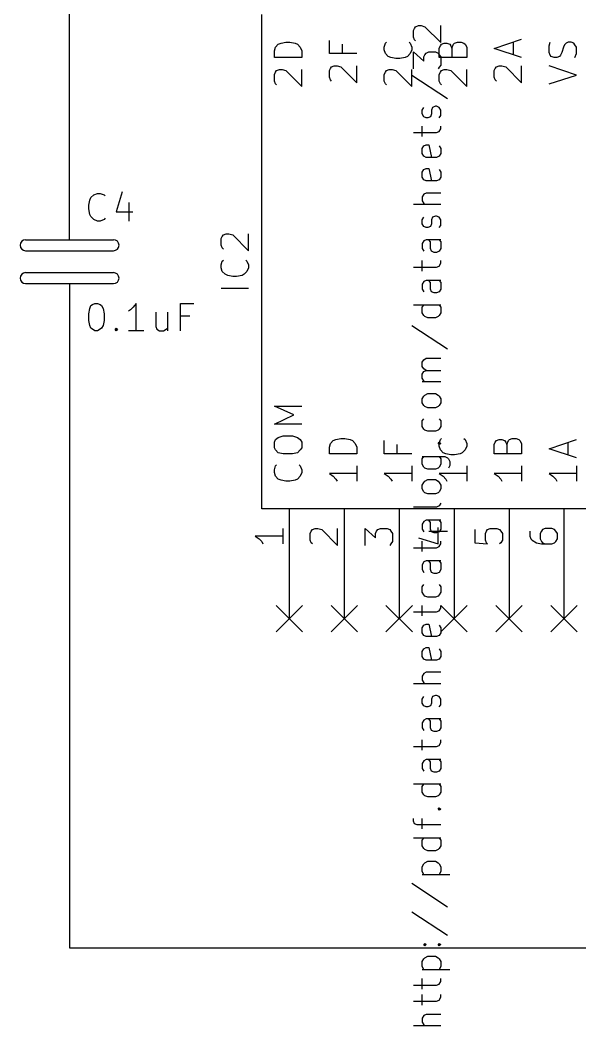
# Model space of a CAD drawing. Extents: x 10 to 287, y -200 to -10.
# Drawn here: x 112.01 to 137.9, y -100.13 to -53.59 of the extents above; entities that cross this region are included whole.
import ezdxf

# ---------------------------------------------------------------- set-up
doc = ezdxf.new("R2010")
doc.units = 0
doc.header["$MEASUREMENT"] = 0

msp = doc.modelspace()

# ---------------------------------------------------------------- linework, layer by layer
at = {"layer": 'Blue 2'}
for p, q in [((123.85, -80.6704), (125.07, -81.8896)), ((125.07, -80.6704), (123.85, -81.8896)), ((126.39, -80.6704), (127.61, -81.8896)), ((127.61, -80.6704), (126.39, -81.8896)), ((128.93, -80.6704), (130.15, -81.8896)), ((130.15, -80.6704), (128.93, -81.8896)), ((131.47, -80.6704), (132.69, -81.8896)), ((132.69, -80.6704), (131.47, -81.8896)), ((134.01, -80.6704), (135.23, -81.8896)), ((135.23, -80.6704), (134.01, -81.8896)), ((136.55, -80.6704), (137.77, -81.8896)), ((137.77, -80.6704), (136.55, -81.8896))]:
    msp.add_line(p, q, dxfattribs=at)
at = {"layer": 'Cyan 2'}
for p, q in [((123.774, -55.0164), (123.825, -54.8386)), ((123.825, -54.8386), (123.952, -54.7116)), ((123.952, -54.7116), (124.079, -54.6608)), ((124.079, -54.6608), (124.308, -54.61)), ((124.308, -54.61), (124.485, -54.61)), ((124.485, -54.61), (124.739, -54.6608)), ((124.739, -54.6608), (124.841, -54.7116)), ((124.841, -54.7116), (124.968, -54.8386)), ((124.968, -54.8386), (125.044, -55.0164)), ((126.314, -55.1434), (126.314, -54.5338)), ((126.898, -54.7116), (126.898, -55.1434)), ((128.854, -54.8386), (128.905, -54.6608)), ((128.854, -54.9656), (128.854, -54.8386)), ((128.905, -54.6608), (128.956, -54.61)), ((129.997, -54.61), (130.048, -54.6608)), ((130.048, -54.6608), (130.124, -54.8386)), ((130.124, -54.8386), (130.124, -54.9656)), ((131.394, -54.8894), (131.445, -54.7878)), ((131.394, -55.3212), (131.394, -54.8894)), ((131.445, -54.7878), (131.496, -54.7116)), ((131.496, -54.7116), (131.623, -54.6608)), ((131.623, -54.6608), (131.75, -54.6608)), ((131.75, -54.6608), (131.877, -54.7116)), ((131.877, -54.7116), (131.928, -54.7878)), ((131.928, -54.7878), (131.978, -54.8894)), ((131.978, -54.8894), (132.055, -54.7116)), ((131.978, -54.8894), (131.978, -55.3212)), ((132.055, -54.7116), (132.105, -54.6608)), ((132.105, -54.6608), (132.232, -54.61)), ((132.232, -54.61), (132.41, -54.61)), ((132.41, -54.61), (132.537, -54.6608)), ((132.537, -54.6608), (132.588, -54.7116)), ((132.588, -54.7116), (132.664, -54.8386)), ((132.664, -54.8386), (132.664, -55.3212)), ((133.934, -54.9148), (135.204, -54.483)), ((134.823, -55.1942), (134.823, -54.61)), ((136.474, -54.7878), (136.525, -54.61)), ((136.474, -55.0926), (136.474, -54.7878)), ((137.135, -54.8386), (137.058, -55.0926)), ((137.185, -54.737), (137.135, -54.8386)), ((137.262, -54.6608), (137.185, -54.737)), ((137.363, -54.61), (137.262, -54.6608)), ((137.49, -54.61), (137.363, -54.61)), ((137.617, -54.6608), (137.49, -54.61)), ((137.668, -54.737), (137.617, -54.6608)), ((137.744, -54.8386), (137.668, -54.737)), ((137.744, -55.1434), (137.744, -54.8386)), ((123.774, -55.3212), (123.774, -55.0164)), ((125.044, -55.3212), (123.774, -55.3212)), ((125.044, -55.0164), (125.044, -55.3212)), ((127.584, -55.1434), (126.314, -55.1434)), ((128.905, -55.1434), (128.854, -54.9656)), ((129.032, -55.2704), (128.905, -55.1434)), ((129.159, -55.3212), (129.032, -55.2704)), ((129.388, -55.372), (129.159, -55.3212)), ((129.565, -55.372), (129.388, -55.372)), ((129.819, -55.3212), (129.565, -55.372)), ((129.921, -55.2704), (129.819, -55.3212)), ((130.048, -55.1434), (129.921, -55.2704)), ((130.124, -54.9656), (130.048, -55.1434)), ((132.664, -55.3212), (131.394, -55.3212)), ((135.204, -55.3212), (133.934, -54.9148)), ((136.525, -55.2196), (136.474, -55.0926)), ((136.576, -55.2704), (136.525, -55.2196)), ((136.703, -55.3212), (136.576, -55.2704)), ((136.83, -55.3212), (136.703, -55.3212)), ((136.957, -55.2704), (136.83, -55.3212)), ((137.008, -55.2196), (136.957, -55.2704)), ((137.058, -55.0926), (137.008, -55.2196)), ((137.668, -55.3212), (137.744, -55.1434)), ((126.314, -55.9308), (126.365, -55.8292)), ((126.365, -55.8292), (126.416, -55.753)), ((126.416, -55.753), (126.543, -55.7022)), ((126.543, -55.7022), (126.67, -55.7022)), ((126.67, -55.7022), (126.848, -55.753)), ((126.848, -55.753), (127.584, -56.4896)), ((127.584, -56.4896), (127.584, -55.7022)), ((133.934, -55.9308), (133.985, -55.8292)), ((133.985, -55.8292), (134.036, -55.753)), ((134.036, -55.753), (134.163, -55.7022)), ((134.163, -55.7022), (134.29, -55.7022)), ((134.29, -55.7022), (134.468, -55.753)), ((134.468, -55.753), (135.204, -56.4896)), ((135.204, -56.4896), (135.204, -55.7022)), ((137.744, -56.134), (136.474, -55.7022)), ((123.774, -56.1086), (123.825, -56.007)), ((123.774, -56.4134), (123.774, -56.1086)), ((123.825, -56.007), (123.876, -55.9308)), ((123.876, -55.9308), (124.003, -55.88)), ((124.003, -55.88), (124.13, -55.88)), ((124.13, -55.88), (124.308, -55.9308)), ((124.308, -55.9308), (125.044, -56.6674)), ((125.044, -56.6674), (125.044, -55.88)), ((126.314, -56.2356), (126.314, -55.9308)), ((126.365, -56.3626), (126.314, -56.2356)), ((128.854, -56.1086), (128.905, -56.007)), ((128.854, -56.4134), (128.854, -56.1086)), ((128.905, -56.007), (128.956, -55.9308)), ((128.956, -55.9308), (129.083, -55.88)), ((129.083, -55.88), (129.21, -55.88)), ((129.21, -55.88), (129.388, -55.9308)), ((129.388, -55.9308), (130.124, -56.6674)), ((130.124, -56.6674), (130.124, -55.88)), ((131.394, -56.1086), (131.445, -56.007)), ((131.394, -56.4134), (131.394, -56.1086)), ((131.445, -56.007), (131.496, -55.9308)), ((131.496, -55.9308), (131.623, -55.88)), ((131.623, -55.88), (131.75, -55.88)), ((131.75, -55.88), (131.928, -55.9308)), ((131.928, -55.9308), (132.664, -56.6674)), ((132.664, -56.6674), (132.664, -55.88)), ((133.934, -56.2356), (133.934, -55.9308)), ((133.985, -56.3626), (133.934, -56.2356)), ((136.474, -56.5404), (137.744, -56.134)), ((123.825, -56.5404), (123.774, -56.4134)), ((123.876, -56.5912), (123.825, -56.5404)), ((126.416, -56.4134), (126.365, -56.3626)), ((128.905, -56.5404), (128.854, -56.4134)), ((128.956, -56.5912), (128.905, -56.5404)), ((131.445, -56.5404), (131.394, -56.4134)), ((131.496, -56.5912), (131.445, -56.5404)), ((134.036, -56.4134), (133.985, -56.3626)), ((115.24, -61.9252), (115.291, -61.7982)), ((115.291, -61.7982), (115.418, -61.6712)), ((115.418, -61.6712), (115.595, -61.6204)), ((115.595, -61.6204), (115.722, -61.6204)), ((115.722, -61.6204), (115.9, -61.6712)), ((115.9, -61.6712), (115.951, -61.722)), ((116.738, -61.5442), (116.459, -62.4586)), ((115.189, -62.1538), (115.24, -61.9252)), ((115.189, -62.3316), (115.189, -62.1538)), ((115.24, -62.5856), (115.189, -62.3316)), ((117.043, -62.0268), (117.043, -62.8904)), ((115.291, -62.6872), (115.24, -62.5856)), ((115.418, -62.8142), (115.291, -62.6872)), ((115.595, -62.8904), (115.418, -62.8142)), ((115.9, -62.8142), (115.722, -62.8904)), ((115.951, -62.7634), (115.9, -62.8142)), ((116.459, -62.4586), (117.221, -62.4586)), ((115.722, -62.8904), (115.595, -62.8904)), ((121.31, -63.7032), (121.361, -63.6016)), ((121.31, -64.008), (121.31, -63.7032)), ((121.361, -63.6016), (121.412, -63.5254)), ((121.412, -63.5254), (121.539, -63.4746)), ((121.539, -63.4746), (121.666, -63.4746)), ((121.666, -63.4746), (121.844, -63.5254)), ((121.844, -63.5254), (122.58, -64.262)), ((122.58, -64.262), (122.58, -63.4746)), ((121.361, -64.135), (121.31, -64.008)), ((121.412, -64.1858), (121.361, -64.135)), ((121.31, -64.9224), (121.361, -64.7446)), ((121.31, -65.0494), (121.31, -64.9224)), ((121.361, -65.2272), (121.31, -65.0494)), ((121.361, -64.7446), (121.412, -64.6938)), ((122.453, -64.6938), (122.504, -64.7446)), ((122.504, -64.7446), (122.58, -64.9224)), ((122.58, -65.0494), (122.504, -65.2272)), ((122.58, -64.9224), (122.58, -65.0494)), ((121.488, -65.3542), (121.361, -65.2272)), ((121.615, -65.405), (121.488, -65.3542)), ((121.844, -65.4558), (121.615, -65.405)), ((122.022, -65.4558), (121.844, -65.4558)), ((122.276, -65.405), (122.022, -65.4558)), ((122.377, -65.3542), (122.276, -65.405)), ((122.504, -65.2272), (122.377, -65.3542)), ((122.58, -66.0146), (121.31, -66.0146)), ((115.189, -67.183), (115.24, -66.929)), ((115.24, -66.929), (115.291, -66.802)), ((115.291, -66.802), (115.367, -66.7512)), ((115.367, -66.7512), (115.468, -66.7004)), ((115.468, -66.7004), (115.595, -66.7004)), ((115.595, -66.7004), (115.722, -66.7512)), ((115.722, -66.7512), (115.773, -66.802)), ((115.773, -66.802), (115.849, -66.929)), ((115.849, -66.929), (115.9, -67.183)), ((117.119, -67.0052), (117.018, -67.056)), ((117.246, -66.8782), (117.119, -67.0052)), ((117.373, -66.7004), (117.246, -66.8782)), ((117.373, -67.9704), (117.373, -66.7004)), ((119.431, -67.9704), (119.431, -66.7004)), ((119.431, -66.7004), (120.04, -66.7004)), ((115.189, -67.4878), (115.189, -67.183)), ((115.9, -67.183), (115.9, -67.4878)), ((118.288, -67.1068), (118.288, -67.7672)), ((118.821, -67.1068), (118.821, -67.9704)), ((119.863, -67.2846), (119.431, -67.2846)), ((115.24, -67.7164), (115.189, -67.4878)), ((115.291, -67.8434), (115.24, -67.7164)), ((115.367, -67.8942), (115.291, -67.8434)), ((115.468, -67.9704), (115.367, -67.8942)), ((115.722, -67.8942), (115.595, -67.9704)), ((115.773, -67.8434), (115.722, -67.8942)), ((115.849, -67.7164), (115.773, -67.8434)), ((115.9, -67.4878), (115.849, -67.7164)), ((116.408, -67.8942), (116.459, -67.8434)), ((116.459, -67.9704), (116.408, -67.8942)), ((116.459, -67.8434), (116.51, -67.8942)), ((116.459, -67.8434), (116.459, -67.9704)), ((116.51, -67.8942), (116.459, -67.9704)), ((118.288, -67.7672), (118.339, -67.8942)), ((118.339, -67.8942), (118.466, -67.9704)), ((118.643, -67.9704), (118.77, -67.8942)), ((118.77, -67.8942), (118.821, -67.8434)), ((115.595, -67.9704), (115.468, -67.9704)), ((117.729, -67.9704), (117.018, -67.9704)), ((118.466, -67.9704), (118.643, -67.9704)), ((124.663, -71.8566), (123.774, -71.4502)), ((123.774, -71.4502), (125.044, -71.4502)), ((123.774, -72.2884), (124.663, -71.8566)), ((125.044, -72.2884), (123.774, -72.2884)), ((123.774, -73.1266), (123.825, -72.9996)), ((123.825, -72.9996), (123.952, -72.898)), ((123.952, -72.898), (124.181, -72.8218)), ((124.181, -72.8218), (124.612, -72.8218)), ((124.612, -72.8218), (124.841, -72.898)), ((124.841, -72.898), (124.968, -72.9996)), ((124.968, -72.9996), (125.044, -73.1266)), ((126.365, -73.1774), (126.492, -73.0504)), ((126.492, -73.0504), (126.619, -72.9996)), ((126.619, -72.9996), (126.848, -72.9488)), ((126.848, -72.9488), (127.025, -72.9488)), ((127.025, -72.9488), (127.279, -72.9996)), ((127.279, -72.9996), (127.381, -73.0504)), ((127.381, -73.0504), (127.508, -73.1774)), ((128.854, -73.66), (128.854, -73.0504)), ((131.394, -73.1774), (131.445, -72.9996)), ((131.445, -72.9996), (131.496, -72.9488)), ((132.537, -72.9488), (132.588, -72.9996)), ((132.588, -72.9996), (132.664, -73.1774)), ((133.985, -73.1266), (134.036, -73.0504)), ((134.036, -73.0504), (134.163, -72.9996)), ((134.163, -72.9996), (134.29, -72.9996)), ((134.29, -72.9996), (134.417, -73.0504)), ((134.417, -73.0504), (134.468, -73.1266)), ((134.518, -73.2282), (134.595, -73.0504)), ((134.595, -73.0504), (134.645, -72.9996)), ((134.645, -72.9996), (134.772, -72.9488)), ((134.772, -72.9488), (134.95, -72.9488)), ((134.95, -72.9488), (135.077, -72.9996)), ((135.077, -72.9996), (135.128, -73.0504)), ((135.128, -73.0504), (135.204, -73.1774)), ((136.474, -73.4314), (137.744, -72.9996)), ((123.774, -73.3806), (123.774, -73.1266)), ((123.825, -73.4822), (123.774, -73.3806)), ((123.952, -73.6092), (123.825, -73.4822)), ((124.968, -73.4822), (124.841, -73.6092)), ((125.044, -73.3806), (124.968, -73.4822)), ((125.044, -73.1266), (125.044, -73.3806)), ((126.314, -73.3552), (126.365, -73.1774)), ((126.314, -73.66), (126.314, -73.3552)), ((127.508, -73.1774), (127.584, -73.3552)), ((127.584, -73.3552), (127.584, -73.66)), ((129.438, -73.2282), (129.438, -73.66)), ((131.394, -73.3044), (131.394, -73.1774)), ((131.445, -73.4822), (131.394, -73.3044)), ((131.572, -73.6092), (131.445, -73.4822)), ((132.588, -73.4822), (132.461, -73.6092)), ((132.664, -73.3044), (132.588, -73.4822)), ((132.664, -73.1774), (132.664, -73.3044)), ((133.934, -73.2282), (133.985, -73.1266)), ((133.934, -73.66), (133.934, -73.2282)), ((134.468, -73.1266), (134.518, -73.2282)), ((134.518, -73.2282), (134.518, -73.66)), ((135.204, -73.1774), (135.204, -73.66)), ((137.744, -73.8378), (136.474, -73.4314)), ((137.363, -73.7108), (137.363, -73.1266)), ((124.181, -73.66), (123.952, -73.6092)), ((124.612, -73.66), (124.181, -73.66)), ((124.841, -73.6092), (124.612, -73.66)), ((127.584, -73.66), (126.314, -73.66)), ((130.124, -73.66), (128.854, -73.66)), ((131.699, -73.66), (131.572, -73.6092)), ((131.928, -73.7108), (131.699, -73.66)), ((132.105, -73.7108), (131.928, -73.7108)), ((132.359, -73.66), (132.105, -73.7108)), ((132.461, -73.6092), (132.359, -73.66)), ((135.204, -73.66), (133.934, -73.66)), ((123.774, -74.3966), (123.825, -74.2188)), ((123.774, -74.5236), (123.774, -74.3966)), ((123.825, -74.2188), (123.876, -74.168)), ((124.917, -74.168), (124.968, -74.2188)), ((124.968, -74.2188), (125.044, -74.3966)), ((125.044, -74.3966), (125.044, -74.5236)), ((127.584, -74.2188), (127.584, -74.93)), ((130.124, -74.2188), (130.124, -74.93)), ((132.664, -74.2188), (132.664, -74.93)), ((135.204, -74.2188), (135.204, -74.93)), ((137.744, -74.2188), (137.744, -74.93)), ((123.825, -74.7014), (123.774, -74.5236)), ((123.952, -74.8284), (123.825, -74.7014)), ((124.079, -74.8792), (123.952, -74.8284)), ((124.308, -74.93), (124.079, -74.8792)), ((124.739, -74.8792), (124.485, -74.93)), ((124.841, -74.8284), (124.739, -74.8792)), ((124.968, -74.7014), (124.841, -74.8284)), ((125.044, -74.5236), (124.968, -74.7014)), ((127.584, -74.5744), (126.314, -74.5744)), ((126.314, -74.5744), (126.492, -74.7014)), ((126.492, -74.7014), (126.619, -74.8284)), ((126.619, -74.8284), (126.67, -74.93)), ((130.124, -74.5744), (128.854, -74.5744)), ((128.854, -74.5744), (129.032, -74.7014)), ((129.032, -74.7014), (129.159, -74.8284)), ((129.159, -74.8284), (129.21, -74.93)), ((132.664, -74.5744), (131.394, -74.5744)), ((131.394, -74.5744), (131.572, -74.7014)), ((131.572, -74.7014), (131.699, -74.8284)), ((131.699, -74.8284), (131.75, -74.93)), ((135.204, -74.5744), (133.934, -74.5744)), ((133.934, -74.5744), (134.112, -74.7014)), ((134.112, -74.7014), (134.239, -74.8284)), ((134.239, -74.8284), (134.29, -74.93)), ((137.744, -74.5744), (136.474, -74.5744)), ((136.474, -74.5744), (136.652, -74.7014)), ((136.652, -74.7014), (136.779, -74.8284)), ((136.779, -74.8284), (136.83, -74.93)), ((124.485, -74.93), (124.308, -74.93))]:
    msp.add_line(p, q, dxfattribs=at)
at = {"layer": 'Green 2'}
for p, q in [((114.3, -60.96), (114.3, -35.56)), ((114.3, -68.58), (114.3, -96.52)), ((124.46, -78.74), (124.46, -81.28)), ((127, -78.74), (127, -81.28)), ((129.54, -78.74), (129.54, -81.28)), ((132.08, -78.74), (132.08, -81.28)), ((134.62, -78.74), (134.62, -81.28)), ((137.16, -78.74), (137.16, -81.28)), ((114.3, -96.52), (139.7, -96.52))]:
    msp.add_line(p, q, dxfattribs=at)
at = {"layer": 'L.Yellow'}
for p, q in [((123.19, -76.2), (123.19, -53.34)), ((173.99, -76.2), (123.19, -76.2))]:
    msp.add_line(p, q, dxfattribs=at)
at = {"layer": 'Magenta 2'}
for p, q in [((130.2, -54.0766), (130.251, -53.975)), ((130.251, -53.975), (130.302, -53.8988)), ((130.302, -53.8988), (130.429, -53.848)), ((130.429, -53.848), (130.556, -53.848)), ((130.556, -53.848), (130.734, -53.8988)), ((130.734, -53.8988), (131.47, -54.6354)), ((131.47, -54.6354), (131.47, -53.848)), ((130.2, -54.3814), (130.2, -54.0766)), ((130.251, -54.5084), (130.2, -54.3814)), ((130.302, -54.5592), (130.251, -54.5084)), ((130.2, -55.8546), (130.2, -55.0672)), ((130.2, -55.0672), (130.683, -55.499)), ((130.683, -55.2958), (130.734, -55.1942)), ((130.683, -55.499), (130.683, -55.2958)), ((130.734, -55.1942), (130.785, -55.118)), ((130.785, -55.118), (130.912, -55.0672)), ((130.912, -55.0672), (131.216, -55.0672)), ((131.216, -55.0672), (131.343, -55.118)), ((131.343, -55.118), (131.394, -55.1942)), ((131.394, -55.1942), (131.47, -55.2958)), ((131.47, -55.2958), (131.47, -55.6768)), ((131.394, -55.7784), (131.343, -55.8546)), ((131.47, -55.6768), (131.394, -55.7784)), ((130.124, -56.134), (131.775, -57.2262)), ((130.607, -57.7596), (130.683, -57.6326)), ((131.089, -57.6326), (131.039, -57.7596)), ((131.216, -57.5818), (131.089, -57.6326)), ((131.267, -57.5818), (131.216, -57.5818)), ((131.394, -57.6326), (131.267, -57.5818)), ((131.47, -57.7596), (131.394, -57.6326)), ((130.607, -57.9374), (130.607, -57.7596)), ((130.683, -58.0644), (130.607, -57.9374)), ((130.785, -58.1152), (130.683, -58.0644)), ((130.861, -58.1152), (130.785, -58.1152)), ((130.988, -58.0644), (130.861, -58.1152)), ((131.039, -57.9374), (130.988, -58.0644)), ((131.039, -57.7596), (131.039, -57.9374)), ((131.394, -58.1152), (131.47, -58.0136)), ((131.47, -58.0136), (131.47, -57.7596)), ((130.607, -58.9788), (130.607, -58.4962)), ((131.394, -58.7502), (131.47, -58.6232)), ((131.47, -58.6232), (131.47, -58.4962)), ((130.2, -58.801), (131.267, -58.801)), ((131.267, -58.801), (131.394, -58.7502)), ((130.607, -59.5376), (130.683, -59.4106)), ((130.607, -59.7662), (130.607, -59.5376)), ((130.683, -59.4106), (130.785, -59.3598)), ((130.785, -59.3598), (130.912, -59.3598)), ((130.912, -59.3598), (131.039, -59.944)), ((131.394, -59.4106), (131.47, -59.5376)), ((131.47, -59.5376), (131.47, -59.7662)), ((130.683, -59.8932), (130.607, -59.7662)), ((130.785, -59.944), (130.683, -59.8932)), ((131.267, -59.944), (130.785, -59.944)), ((131.394, -59.8932), (131.267, -59.944)), ((131.47, -59.7662), (131.394, -59.8932)), ((130.683, -60.5028), (130.785, -60.452)), ((130.785, -60.452), (130.912, -60.452)), ((130.912, -60.452), (131.039, -61.0362)), ((130.607, -60.6298), (130.683, -60.5028)), ((130.607, -60.8584), (130.607, -60.6298)), ((130.683, -60.9854), (130.607, -60.8584)), ((131.394, -60.5028), (131.47, -60.6298)), ((131.47, -60.8584), (131.394, -60.9854)), ((131.47, -60.6298), (131.47, -60.8584)), ((130.785, -61.0362), (130.683, -60.9854)), ((131.267, -61.0362), (130.785, -61.0362)), ((131.394, -60.9854), (131.267, -61.0362)), ((130.683, -61.6458), (130.607, -61.7728)), ((130.607, -61.7728), (130.607, -61.9506)), ((130.785, -61.595), (130.683, -61.6458)), ((131.47, -61.595), (130.785, -61.595)), ((131.47, -62.1284), (130.2, -62.1284)), ((130.607, -61.9506), (130.683, -62.0776)), ((130.683, -62.0776), (130.734, -62.1284)), ((130.607, -62.8396), (130.683, -62.7126)), ((131.089, -62.7126), (131.039, -62.8396)), ((131.216, -62.6618), (131.089, -62.7126)), ((131.267, -62.6618), (131.216, -62.6618)), ((131.394, -62.7126), (131.267, -62.6618)), ((131.47, -62.8396), (131.394, -62.7126)), ((130.607, -63.0174), (130.607, -62.8396)), ((130.683, -63.1444), (130.607, -63.0174)), ((130.785, -63.1952), (130.683, -63.1444)), ((130.861, -63.1952), (130.785, -63.1952)), ((130.988, -63.1444), (130.861, -63.1952)), ((131.039, -63.0174), (130.988, -63.1444)), ((131.039, -62.8396), (131.039, -63.0174)), ((131.394, -63.1952), (131.47, -63.0936)), ((131.47, -63.0936), (131.47, -62.8396)), ((130.683, -63.8048), (130.607, -63.9318)), ((130.607, -63.9318), (130.607, -64.1604)), ((130.607, -64.1604), (130.683, -64.2874)), ((130.785, -63.754), (130.683, -63.8048)), ((131.47, -63.754), (130.785, -63.754)), ((130.988, -63.8556), (130.912, -63.754)), ((130.988, -64.1604), (130.988, -63.8556)), ((131.039, -64.2874), (130.988, -64.1604)), ((131.394, -63.754), (131.47, -63.8556)), ((131.47, -64.1604), (131.394, -64.2874)), ((131.47, -63.8556), (131.47, -64.1604)), ((131.166, -64.3382), (131.039, -64.2874)), ((131.267, -64.3382), (131.166, -64.3382)), ((131.394, -64.2874), (131.267, -64.3382)), ((130.2, -65.024), (131.267, -65.024)), ((130.607, -65.2018), (130.607, -64.7192)), ((131.267, -65.024), (131.394, -64.9732)), ((131.394, -64.9732), (131.47, -64.8462)), ((131.47, -64.8462), (131.47, -64.7192)), ((130.683, -65.6844), (130.607, -65.8114)), ((130.607, -65.8114), (130.607, -66.04)), ((130.607, -66.04), (130.683, -66.167)), ((130.785, -65.6336), (130.683, -65.6844)), ((131.47, -65.6336), (130.785, -65.6336)), ((130.988, -65.7352), (130.912, -65.6336)), ((130.988, -66.04), (130.988, -65.7352)), ((131.039, -66.167), (130.988, -66.04)), ((131.394, -65.6336), (131.47, -65.7352)), ((131.47, -66.04), (131.394, -66.167)), ((131.47, -65.7352), (131.47, -66.04)), ((131.166, -66.2178), (131.039, -66.167)), ((131.267, -66.2178), (131.166, -66.2178)), ((131.394, -66.167), (131.267, -66.2178)), ((131.47, -66.7766), (130.2, -66.7766)), ((130.607, -66.8782), (130.683, -66.7766)), ((130.607, -67.1322), (130.607, -66.8782)), ((131.394, -66.7766), (131.47, -66.8782)), ((131.47, -66.8782), (131.47, -67.1322)), ((130.683, -67.2592), (130.607, -67.1322)), ((130.734, -67.31), (130.683, -67.2592)), ((130.861, -67.3608), (130.734, -67.31)), ((131.216, -67.3608), (130.861, -67.3608)), ((131.343, -67.31), (131.216, -67.3608)), ((131.394, -67.2592), (131.343, -67.31)), ((131.47, -67.1322), (131.394, -67.2592)), ((130.124, -67.7164), (131.775, -68.8086)), ((130.607, -69.4182), (130.683, -69.3166)), ((130.683, -69.3166), (130.785, -69.2404)), ((130.785, -69.2404), (131.47, -69.2404)), ((130.607, -69.6214), (130.607, -69.4182)), ((130.683, -69.723), (130.607, -69.6214)), ((130.785, -69.7992), (130.683, -69.723)), ((130.683, -69.85), (130.785, -69.7992)), ((130.785, -69.7992), (131.47, -69.7992)), ((130.607, -69.977), (130.683, -69.85)), ((130.607, -70.1548), (130.607, -69.977)), ((130.683, -70.2818), (130.607, -70.1548)), ((131.47, -70.3326), (130.607, -70.3326)), ((130.734, -70.3326), (130.683, -70.2818)), ((130.607, -71.12), (130.683, -70.993)), ((130.607, -71.2978), (130.607, -71.12)), ((130.683, -70.993), (130.734, -70.9422)), ((130.734, -70.9422), (130.861, -70.866)), ((130.861, -70.866), (131.216, -70.866)), ((131.216, -70.866), (131.343, -70.9422)), ((131.343, -70.9422), (131.394, -70.993)), ((131.394, -70.993), (131.47, -71.12)), ((131.47, -71.12), (131.47, -71.2978)), ((130.683, -71.4248), (130.607, -71.2978)), ((130.734, -71.4756), (130.683, -71.4248)), ((130.861, -71.5264), (130.734, -71.4756)), ((131.216, -71.5264), (130.861, -71.5264)), ((131.343, -71.4756), (131.216, -71.5264)), ((131.394, -71.4248), (131.343, -71.4756)), ((131.47, -71.2978), (131.394, -71.4248)), ((130.607, -72.136), (130.683, -72.0344)), ((131.394, -72.0344), (131.47, -72.136)), ((130.607, -72.39), (130.607, -72.136)), ((130.683, -72.517), (130.607, -72.39)), ((130.734, -72.5678), (130.683, -72.517)), ((130.861, -72.6186), (130.734, -72.5678)), ((131.343, -72.5678), (131.216, -72.6186)), ((131.394, -72.517), (131.343, -72.5678)), ((131.47, -72.39), (131.394, -72.517)), ((131.47, -72.136), (131.47, -72.39)), ((131.216, -72.6186), (130.861, -72.6186)), ((131.343, -73.1774), (131.394, -73.1266)), ((131.394, -73.2282), (131.343, -73.1774)), ((131.343, -73.1774), (131.47, -73.1774)), ((131.394, -73.1266), (131.47, -73.1774)), ((131.47, -73.1774), (131.394, -73.2282)), ((130.607, -73.787), (131.648, -73.787)), ((130.607, -73.8886), (130.683, -73.787)), ((130.607, -74.1426), (130.607, -73.8886)), ((131.394, -73.787), (131.47, -73.8886)), ((131.47, -73.8886), (131.47, -74.1426)), ((131.648, -73.787), (131.775, -73.8378)), ((131.775, -73.8378), (131.826, -73.8886)), ((131.826, -73.8886), (131.877, -74.0156)), ((130.683, -74.2696), (130.607, -74.1426)), ((130.734, -74.3204), (130.683, -74.2696)), ((130.861, -74.3712), (130.734, -74.3204)), ((131.216, -74.3712), (130.861, -74.3712)), ((131.343, -74.3204), (131.216, -74.3712)), ((131.394, -74.2696), (131.343, -74.3204)), ((131.47, -74.1426), (131.394, -74.2696)), ((131.877, -74.1934), (131.826, -74.3204)), ((131.877, -74.0156), (131.877, -74.1934)), ((130.734, -74.93), (130.861, -74.8538)), ((130.861, -74.8538), (131.216, -74.8538)), ((131.216, -74.8538), (131.343, -74.93)), ((130.607, -75.1078), (130.683, -74.9808)), ((130.607, -75.2856), (130.607, -75.1078)), ((130.683, -75.4126), (130.607, -75.2856)), ((130.683, -74.9808), (130.734, -74.93)), ((131.343, -74.93), (131.394, -74.9808)), ((131.394, -74.9808), (131.47, -75.1078)), ((131.47, -75.2856), (131.394, -75.4126)), ((131.47, -75.1078), (131.47, -75.2856)), ((130.734, -75.4634), (130.683, -75.4126)), ((130.861, -75.5142), (130.734, -75.4634)), ((131.216, -75.5142), (130.861, -75.5142)), ((131.343, -75.4634), (131.216, -75.5142)), ((131.394, -75.4126), (131.343, -75.4634)), ((131.267, -76.1238), (130.2, -76.1238)), ((131.394, -76.073), (131.267, -76.1238)), ((131.47, -75.946), (131.394, -76.073)), ((130.785, -76.7334), (130.683, -76.7842)), ((131.47, -76.7334), (130.785, -76.7334)), ((130.988, -76.835), (130.912, -76.7334)), ((131.394, -76.7334), (131.47, -76.835)), ((130.683, -76.7842), (130.607, -76.9112)), ((130.607, -76.9112), (130.607, -77.1398)), ((130.607, -77.1398), (130.683, -77.2668)), ((130.988, -77.1398), (130.988, -76.835)), ((131.039, -77.2668), (130.988, -77.1398)), ((131.47, -77.1398), (131.394, -77.2668)), ((131.47, -76.835), (131.47, -77.1398)), ((130.607, -78.1812), (130.607, -77.6986)), ((131.166, -77.3176), (131.039, -77.2668)), ((131.267, -77.3176), (131.166, -77.3176)), ((131.394, -77.2668), (131.267, -77.3176)), ((131.47, -77.8256), (131.47, -77.6986)), ((130.2, -78.0034), (131.267, -78.0034)), ((131.267, -78.0034), (131.394, -77.9526)), ((131.394, -77.9526), (131.47, -77.8256)), ((130.785, -78.613), (130.683, -78.6638)), ((131.47, -78.613), (130.785, -78.613)), ((130.988, -78.7146), (130.912, -78.613)), ((131.394, -78.613), (131.47, -78.7146)), ((130.683, -78.6638), (130.607, -78.7908)), ((130.607, -78.7908), (130.607, -79.0194)), ((130.607, -79.0194), (130.683, -79.1464)), ((130.988, -79.0194), (130.988, -78.7146)), ((131.039, -79.1464), (130.988, -79.0194)), ((131.47, -79.0194), (131.394, -79.1464)), ((131.47, -78.7146), (131.47, -79.0194)), ((131.166, -79.1972), (131.039, -79.1464)), ((131.267, -79.1972), (131.166, -79.1972)), ((131.394, -79.1464), (131.267, -79.1972)), ((130.607, -79.8068), (130.683, -79.7052)), ((130.607, -80.0608), (130.607, -79.8068)), ((131.394, -79.7052), (131.47, -79.8068)), ((131.47, -79.8068), (131.47, -80.0608)), ((130.683, -80.1878), (130.607, -80.0608)), ((130.734, -80.2386), (130.683, -80.1878)), ((130.861, -80.2894), (130.734, -80.2386)), ((131.216, -80.2894), (130.861, -80.2894)), ((131.343, -80.2386), (131.216, -80.2894)), ((131.394, -80.1878), (131.343, -80.2386)), ((131.47, -80.0608), (131.394, -80.1878)), ((130.607, -81.153), (130.607, -80.6704)), ((131.267, -80.9752), (131.394, -80.9244)), ((131.394, -80.9244), (131.47, -80.7974)), ((131.47, -80.7974), (131.47, -80.6704)), ((130.2, -80.9752), (131.267, -80.9752)), ((130.607, -81.7118), (130.683, -81.5848)), ((130.607, -81.9404), (130.607, -81.7118)), ((130.683, -81.5848), (130.785, -81.534)), ((130.785, -81.534), (130.912, -81.534)), ((130.912, -81.534), (131.039, -82.1182)), ((131.394, -81.5848), (131.47, -81.7118)), ((131.47, -81.7118), (131.47, -81.9404)), ((130.683, -82.0674), (130.607, -81.9404)), ((130.785, -82.1182), (130.683, -82.0674)), ((131.267, -82.1182), (130.785, -82.1182)), ((131.394, -82.0674), (131.267, -82.1182)), ((131.47, -81.9404), (131.394, -82.0674)), ((130.607, -82.804), (130.683, -82.677)), ((130.607, -83.0326), (130.607, -82.804)), ((130.683, -82.677), (130.785, -82.6262)), ((130.785, -82.6262), (130.912, -82.6262)), ((130.912, -82.6262), (131.039, -83.2104)), ((131.394, -82.677), (131.47, -82.804)), ((131.47, -82.804), (131.47, -83.0326)), ((130.683, -83.1596), (130.607, -83.0326)), ((130.785, -83.2104), (130.683, -83.1596)), ((131.267, -83.2104), (130.785, -83.2104)), ((131.394, -83.1596), (131.267, -83.2104)), ((131.47, -83.0326), (131.394, -83.1596)), ((130.683, -83.82), (130.607, -83.947)), ((130.607, -83.947), (130.607, -84.1248)), ((130.607, -84.1248), (130.683, -84.2518)), ((130.785, -83.7692), (130.683, -83.82)), ((131.47, -83.7692), (130.785, -83.7692)), ((131.47, -84.3026), (130.2, -84.3026)), ((130.683, -84.2518), (130.734, -84.3026)), ((130.607, -85.0138), (130.683, -84.8868)), ((130.607, -85.1916), (130.607, -85.0138)), ((131.089, -84.8868), (131.039, -85.0138)), ((131.039, -85.0138), (131.039, -85.1916)), ((131.216, -84.836), (131.089, -84.8868)), ((131.267, -84.836), (131.216, -84.836)), ((131.394, -84.8868), (131.267, -84.836)), ((131.47, -85.0138), (131.394, -84.8868)), ((131.47, -85.2678), (131.47, -85.0138)), ((130.683, -85.3186), (130.607, -85.1916)), ((130.785, -85.3694), (130.683, -85.3186)), ((130.861, -85.3694), (130.785, -85.3694)), ((130.988, -85.3186), (130.861, -85.3694)), ((131.039, -85.1916), (130.988, -85.3186)), ((131.394, -85.3694), (131.47, -85.2678)), ((130.683, -85.979), (130.607, -86.106)), ((130.785, -85.9282), (130.683, -85.979)), ((131.47, -85.9282), (130.785, -85.9282)), ((130.988, -86.0298), (130.912, -85.9282)), ((130.988, -86.3346), (130.988, -86.0298)), ((131.394, -85.9282), (131.47, -86.0298)), ((131.47, -86.0298), (131.47, -86.3346)), ((130.607, -86.106), (130.607, -86.3346)), ((130.607, -86.3346), (130.683, -86.4616)), ((131.039, -86.4616), (130.988, -86.3346)), ((131.166, -86.5124), (131.039, -86.4616)), ((131.267, -86.5124), (131.166, -86.5124)), ((131.394, -86.4616), (131.267, -86.5124)), ((131.47, -86.3346), (131.394, -86.4616)), ((130.607, -87.376), (130.607, -86.8934)), ((131.47, -87.0204), (131.47, -86.8934)), ((130.2, -87.1982), (131.267, -87.1982)), ((131.267, -87.1982), (131.394, -87.1474)), ((131.394, -87.1474), (131.47, -87.0204)), ((130.683, -87.8586), (130.607, -87.9856)), ((130.785, -87.8078), (130.683, -87.8586)), ((131.47, -87.8078), (130.785, -87.8078)), ((130.988, -87.9094), (130.912, -87.8078)), ((130.988, -88.2142), (130.988, -87.9094)), ((131.394, -87.8078), (131.47, -87.9094)), ((131.47, -87.9094), (131.47, -88.2142)), ((130.607, -87.9856), (130.607, -88.2142)), ((130.607, -88.2142), (130.683, -88.3412)), ((131.039, -88.3412), (130.988, -88.2142)), ((131.166, -88.392), (131.039, -88.3412)), ((131.267, -88.392), (131.166, -88.392)), ((131.394, -88.3412), (131.267, -88.392)), ((131.47, -88.2142), (131.394, -88.3412)), ((131.47, -88.9508), (130.2, -88.9508)), ((130.607, -89.0524), (130.683, -88.9508)), ((130.607, -89.3064), (130.607, -89.0524)), ((130.683, -89.4334), (130.607, -89.3064)), ((131.394, -88.9508), (131.47, -89.0524)), ((131.47, -89.3064), (131.394, -89.4334)), ((131.47, -89.0524), (131.47, -89.3064)), ((130.734, -89.4842), (130.683, -89.4334)), ((130.861, -89.535), (130.734, -89.4842)), ((131.216, -89.535), (130.861, -89.535)), ((131.343, -89.4842), (131.216, -89.535)), ((131.394, -89.4334), (131.343, -89.4842)), ((131.343, -90.0938), (131.394, -90.043)), ((131.394, -90.1446), (131.343, -90.0938)), ((131.343, -90.0938), (131.47, -90.0938)), ((131.394, -90.043), (131.47, -90.0938)), ((131.47, -90.0938), (131.394, -90.1446)), ((130.2, -90.6526), (130.2, -90.5256)), ((130.251, -90.7796), (130.2, -90.6526)), ((130.607, -91.0082), (130.607, -90.5256)), ((130.378, -90.8304), (130.251, -90.7796)), ((131.47, -90.8304), (130.378, -90.8304)), ((131.47, -91.44), (130.2, -91.44)), ((130.607, -91.5416), (130.683, -91.44)), ((130.607, -91.7956), (130.607, -91.5416)), ((131.394, -91.44), (131.47, -91.5416)), ((131.47, -91.5416), (131.47, -91.7956)), ((130.683, -91.9226), (130.607, -91.7956)), ((130.734, -91.9734), (130.683, -91.9226)), ((130.861, -92.0242), (130.734, -91.9734)), ((131.216, -92.0242), (130.861, -92.0242)), ((131.343, -91.9734), (131.216, -92.0242)), ((131.394, -91.9226), (131.343, -91.9734)), ((131.47, -91.7956), (131.394, -91.9226)), ((130.683, -92.6338), (130.734, -92.583)), ((130.734, -92.583), (130.861, -92.5068)), ((130.861, -92.5068), (131.216, -92.5068)), ((131.216, -92.5068), (131.343, -92.583)), ((131.343, -92.583), (131.394, -92.6338)), ((130.607, -92.7608), (130.683, -92.6338)), ((130.607, -92.9894), (130.607, -92.7608)), ((130.683, -93.1164), (130.607, -92.9894)), ((131.394, -92.6338), (131.47, -92.7608)), ((131.47, -92.9894), (131.394, -93.1164)), ((131.47, -92.7608), (131.47, -92.9894)), ((130.124, -93.5228), (131.775, -94.615)), ((130.607, -93.1164), (131.877, -93.1164)), ((130.124, -94.8436), (131.775, -95.9358)), ((130.683, -96.3676), (130.734, -96.3168)), ((130.734, -96.3168), (130.785, -96.3676)), ((131.343, -96.3676), (131.394, -96.3168)), ((131.394, -96.3168), (131.47, -96.3676)), ((130.734, -96.4184), (130.683, -96.3676)), ((130.683, -96.3676), (130.785, -96.3676)), ((130.785, -96.3676), (130.734, -96.4184)), ((131.394, -96.4184), (131.343, -96.3676)), ((131.343, -96.3676), (131.47, -96.3676)), ((131.47, -96.3676), (131.394, -96.4184)), ((130.607, -97.155), (130.683, -97.028)), ((130.607, -97.3836), (130.607, -97.155)), ((130.683, -97.028), (130.734, -96.9772)), ((130.734, -96.9772), (130.861, -96.901)), ((130.861, -96.901), (131.216, -96.901)), ((131.216, -96.901), (131.343, -96.9772)), ((131.343, -96.9772), (131.394, -97.028)), ((131.394, -97.028), (131.47, -97.155)), ((131.47, -97.155), (131.47, -97.3836)), ((130.683, -97.5106), (130.607, -97.3836)), ((130.607, -97.5106), (131.877, -97.5106)), ((131.47, -97.3836), (131.394, -97.5106)), ((130.607, -98.425), (130.607, -97.9424)), ((131.394, -98.1964), (131.47, -98.0694)), ((131.47, -98.0694), (131.47, -97.9424)), ((130.2, -98.2472), (131.267, -98.2472)), ((131.267, -98.2472), (131.394, -98.1964)), ((130.2, -98.9838), (131.267, -98.9838)), ((130.607, -99.1616), (130.607, -98.679)), ((131.267, -98.9838), (131.394, -98.933)), ((131.394, -98.933), (131.47, -98.806)), ((131.47, -98.806), (131.47, -98.679)), ((130.683, -99.6442), (130.607, -99.7712)), ((130.607, -99.7712), (130.607, -99.949)), ((130.607, -99.949), (130.683, -100.076)), ((130.785, -99.5934), (130.683, -99.6442)), ((131.47, -99.5934), (130.785, -99.5934)), ((131.47, -100.127), (130.2, -100.127)), ((130.683, -100.076), (130.734, -100.127))]:
    msp.add_line(p, q, dxfattribs=at)
at = {"layer": 'Red 2'}
for p, q in [((123.19, -76.2), (123.19, -53.34)), ((114.3, -63.754), (114.3, -60.96)), ((112.268, -63.754), (116.332, -63.754)), ((112.268, -64.262), (116.332, -64.262)), ((112.268, -65.278), (116.332, -65.278)), ((112.268, -65.786), (116.332, -65.786)), ((114.3, -65.786), (114.3, -68.58)), ((173.99, -76.2), (123.19, -76.2)), ((124.46, -76.2), (124.46, -78.74)), ((127, -76.2), (127, -78.74)), ((129.54, -76.2), (129.54, -78.74)), ((132.08, -76.2), (132.08, -78.74)), ((134.62, -76.2), (134.62, -78.74)), ((137.16, -76.2), (137.16, -78.74)), ((124.155, -77.1144), (124.155, -77.8256)), ((125.425, -77.343), (125.476, -77.2414)), ((125.476, -77.2414), (125.527, -77.1652)), ((125.527, -77.1652), (125.654, -77.1144)), ((125.654, -77.1144), (125.781, -77.1144)), ((125.781, -77.1144), (125.959, -77.1652)), ((125.959, -77.1652), (126.695, -77.9018)), ((126.695, -77.9018), (126.695, -77.1144)), ((127.965, -77.9018), (127.965, -77.1144)), ((127.965, -77.1144), (128.448, -77.5462)), ((128.448, -77.343), (128.499, -77.2414)), ((128.499, -77.2414), (128.549, -77.1652)), ((128.549, -77.1652), (128.676, -77.1144)), ((128.676, -77.1144), (128.981, -77.1144)), ((128.981, -77.1144), (129.108, -77.1652)), ((129.108, -77.1652), (129.159, -77.2414)), ((129.159, -77.2414), (129.235, -77.343)), ((130.912, -77.2414), (131.775, -77.2414)), ((131.343, -77.8256), (131.343, -77.0636)), ((133.045, -77.1652), (133.045, -77.7748)), ((133.528, -77.343), (133.579, -77.2414)), ((133.579, -77.2414), (133.629, -77.1652)), ((133.629, -77.1652), (133.756, -77.1144)), ((133.756, -77.1144), (134.061, -77.1144)), ((134.061, -77.1144), (134.188, -77.1652)), ((134.188, -77.1652), (134.239, -77.2414)), ((134.239, -77.2414), (134.315, -77.343)), ((135.585, -77.2414), (135.585, -77.47)), ((136.119, -77.2414), (136.068, -77.343)), ((136.169, -77.1652), (136.119, -77.2414)), ((136.296, -77.1144), (136.169, -77.1652)), ((136.601, -77.1144), (136.296, -77.1144)), ((136.728, -77.1652), (136.601, -77.1144)), ((136.779, -77.2414), (136.728, -77.1652)), ((136.855, -77.343), (136.779, -77.2414)), ((124.155, -77.47), (122.885, -77.47)), ((122.885, -77.47), (123.063, -77.597)), ((123.063, -77.597), (123.19, -77.724)), ((125.425, -77.6478), (125.425, -77.343)), ((125.476, -77.7748), (125.425, -77.6478)), ((128.448, -77.5462), (128.448, -77.343)), ((129.235, -77.343), (129.235, -77.724)), ((130.429, -77.5462), (131.343, -77.8256)), ((133.528, -77.6478), (133.528, -77.343)), ((133.579, -77.7748), (133.528, -77.6478)), ((134.315, -77.6478), (134.239, -77.7748)), ((134.315, -77.343), (134.315, -77.6478)), ((135.585, -77.47), (135.636, -77.597)), ((135.636, -77.597), (135.687, -77.6478)), ((135.687, -77.6478), (135.89, -77.7748)), ((136.068, -77.343), (136.068, -77.597)), ((136.068, -77.597), (136.119, -77.724)), ((136.779, -77.724), (136.855, -77.597)), ((136.855, -77.597), (136.855, -77.343)), ((123.19, -77.724), (123.241, -77.8256)), ((125.527, -77.8256), (125.476, -77.7748)), ((129.159, -77.8256), (129.108, -77.9018)), ((129.235, -77.724), (129.159, -77.8256)), ((133.045, -77.7748), (133.629, -77.8256)), ((133.629, -77.8256), (133.579, -77.7748)), ((134.239, -77.7748), (134.188, -77.8256)), ((135.89, -77.7748), (136.119, -77.8256)), ((136.119, -77.724), (136.169, -77.7748)), ((136.119, -77.8256), (136.601, -77.8256)), ((136.169, -77.7748), (136.296, -77.8256)), ((136.601, -77.8256), (136.728, -77.7748)), ((136.728, -77.7748), (136.779, -77.724))]:
    msp.add_line(p, q, dxfattribs=at)
for centre, start, end in [((112.268, -64.008), 90, 270), ((116.332, -64.008), 270, 450), ((112.268, -65.532), 90, 270), ((116.332, -65.532), 270, 450)]:
    msp.add_arc(centre, 0.254, start, end, dxfattribs=at)

doc.saveas('drawing.dxf')
